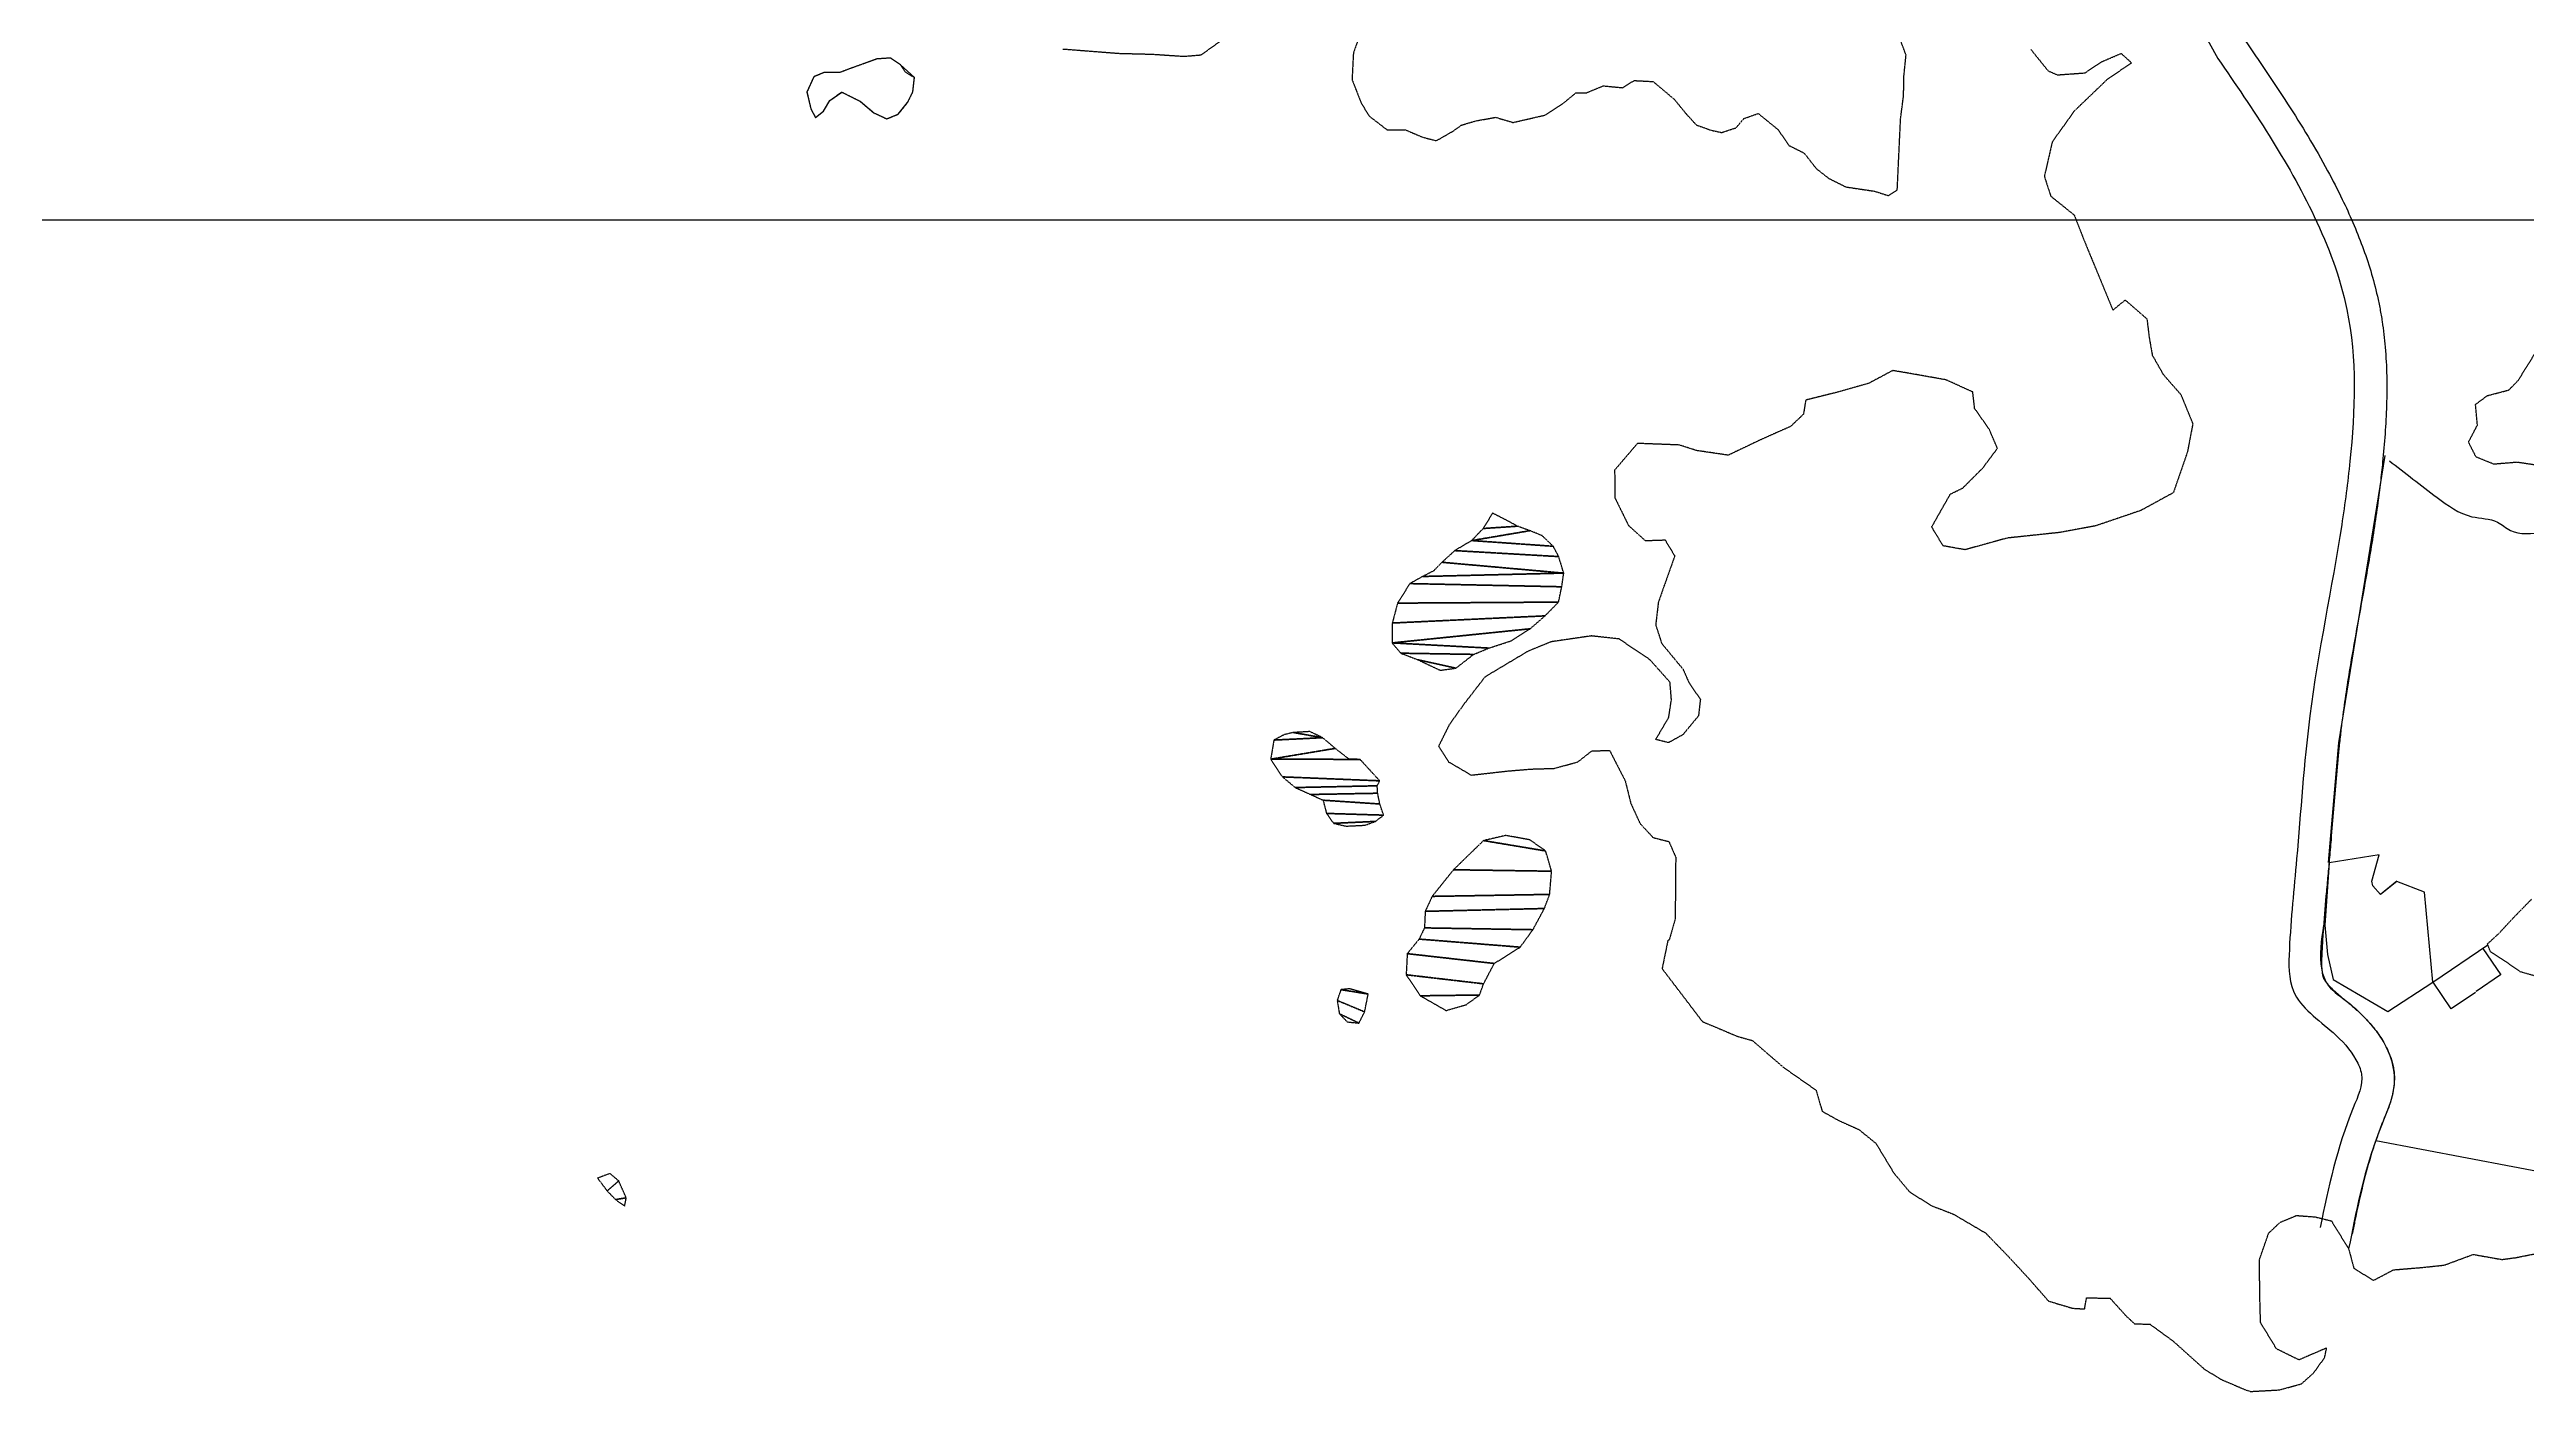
# Model space of a CAD drawing. Header units: metres. Extents: x 615331 to 657292, y 1301217 to 1321009.
# Drawn here: x 619941 to 621462, y 1309175 to 1309999 of the extents above; entities that cross this region are included whole.
import ezdxf

# ---------------------------------------------------------------- set-up
doc = ezdxf.new("R2010")
doc.units = ezdxf.units.M
doc.header["$PDMODE"] = 32
doc.header["$PDSIZE"] = 0.5
doc.linetypes.add('HIDDEN', pattern=[0.375, 0.25, -0.125])
for name, color, linetype in [('2', 1, 'Continuous'), ('3', 7, 'Continuous'), ('CIRCULO PI', 2, 'Continuous'), ('CVL_CUADCON_LIN', 8, 'Continuous')]:
    doc.layers.add(name, color=color, linetype=linetype)
doc.styles.get("Standard").update_dxf_attribs({"font": 'arial.ttf'})
doc.dimstyles.get("Standard").update_dxf_attribs({"dimtxt": 0.18, "dimasz": 0.18, "dimexe": 0.18, "dimexo": 0.0625, "dimgap": 0.09, "dimtad": 0, "dimtih": 1, "dimtoh": 1, "dimdec": 4, "dimzin": 0, "dimdsep": 46, "dimtxsty": 'Standard', "dimcen": 0.09, "dimadec": 0, "dimazin": 0, "dimtfac": 1, "dimtdec": 4, "dimtofl": 0, "dimtmove": 0, "dimatfit": 3, "dimfxl": 1, "dimtolj": 1, "dimtzin": 0, "dimarcsym": 0})
picture_1 = doc.add_image_def('image2.jpg', size_in_pixel=(1123, 633))

# ---------------------------------------------------------------- blocks, each defined once
blk = doc.blocks.new('*D45')
at = {"layer": 'CVL_CUADCON_LIN', "color": 0, "lineweight": -2, "ltscale": 0.5, "transparency": 16777216}
for p, q in [((621435.4, 1309446.9), (621446.5, 1309430.6)), ((621446.3, 1309430.6), (621431.4, 1309420.5)), ((621404.8, 1309426.1), (621415.9, 1309409.8)), ((621416, 1309410), (621430.9, 1309420.1))]:
    blk.add_line(p, q, dxfattribs=at)
at = {"layer": 'CVL_CUADCON_LIN', "color": 0, "ltscale": 0.5, "transparency": 16777216}
for points in [[(621446.3, 1309430.6), (621446.3, 1309430.6), (621446.4, 1309430.7)], [(621415.9, 1309410), (621416, 1309410), (621415.8, 1309409.9)]]:
    blk.add_solid(points, dxfattribs=at)
at = {"layer": 'Defpoints', "color": 0, "ltscale": 0.5, "transparency": 16777216}
for p in [(621435.4, 1309447), (621446.4, 1309430.7), (621404.8, 1309426.2)]:
    blk.add_point(p, dxfattribs=at)
at = {"layer": 'CVL_CUADCON_LIN', "color": 0, "ltscale": 0.5, "transparency": 16777216, "insert": (621431.1, 1309420.3), "char_height": 0.18, "attachment_point": 5}
blk.add_mtext('\\A1;37.0198', dxfattribs=at)

msp = doc.modelspace()

# ---------------------------------------------------------------- linework, layer by layer
at = {"layer": '2', "color": 1, "linetype": 'Continuous'}
msp.add_lwpolyline([(621261.09867, 1310014.4779), (621272.79342, 1309993.41353)], dxfattribs=at)
at = {"layer": '3', "color": 30, "linetype": 'HIDDEN'}
for points in [[(620750.08636, 1310019.88856), (620741.97036, 1309996.67356), (620741.14036, 1309980.40156), (620746.89536, 1309965.72956), (620751.81136, 1309957.90856), (620762.57336, 1309949.64656), (620774.00536, 1309949.52356), (620784.47036, 1309945.06956), (620792.87736, 1309942.87856), (620803.72836, 1309949.10056), (620808.26136, 1309952.45556), (620817.37536, 1309955.10156), (620829.28836, 1309957.27056), (620839.99336, 1309954.08956), (620859.75336, 1309958.63456), (620870.84636, 1309965.87656), (620878.64636, 1309972.31756), (620885.25036, 1309972.39356), (620895.36236, 1309976.57456), (620907.31336, 1309975.44056), (620914.37436, 1309979.84156), (620926.06636, 1309979.21256), (620939.14636, 1309968.18156), (620946.10236, 1309959.62256), (620952.53236, 1309952.58056), (620961.45936, 1309949.37956), (620968.07936, 1309947.93056), (620976.93636, 1309950.82756), (620981.69836, 1309956.47156), (620990.55236, 1309959.62256), (621002.85836, 1309949.59856), (621009.31836, 1309940.01756), (621018.77036, 1309935.29756), (621026.24536, 1309925.72756), (621033.93436, 1309919.71656), (621044.40836, 1309914.50056), (621061.96336, 1309911.90656), (621070.37636, 1309909.20756), (621075.92636, 1309912.57356), (621077.96636, 1309956.30256), (621079.83236, 1309970.80656), (621079.95836, 1309981.98856), (621081.32836, 1309995.47156), (621076.87436, 1310007.36356)], [(620563.63236, 1309999.20756), (620597.95336, 1309996.55056), (620618.53336, 1309996.02356), (620637.85236, 1309994.72056), (620648.51036, 1309995.60456), (620661.86336, 1310005.15856)], [(621157.99736, 1309998.88956), (621168.56136, 1309985.79656), (621174.17736, 1309983.32056), (621191.18136, 1309984.53056), (621201.77036, 1309991.51256), (621213.39736, 1309996.47356), (621219.81336, 1309990.70256), (621204.69136, 1309980.36556), (621184.59136, 1309961.07856), (621171.09236, 1309942.12156), (621166.25436, 1309920.97556), (621170.20336, 1309908.82456), (621184.55836, 1309897.29956), (621191.62236, 1309879.33956), (621208.34036, 1309838.87556), (621215.89036, 1309845.05956), (621229.23036, 1309833.52356), (621230.63036, 1309822.10556), (621232.53336, 1309811.20156), (621239.27236, 1309799.33556), (621250.08136, 1309787.00856), (621257.39836, 1309769.05156), (621254.04336, 1309751.48056), (621245.43636, 1309726.73456), (621225.49536, 1309715.83456), (621197.66336, 1309706.36856), (621175.61136, 1309702.30456), (621143.39236, 1309698.88756), (621117.56636, 1309691.73156), (621104.07736, 1309694.11856), (621097.08636, 1309705.72656), (621108.53936, 1309725.93156), (621116.11736, 1309729.57556), (621128.42236, 1309741.91256), (621137.42936, 1309753.95856), (621132.47036, 1309765.58956), (621123.43336, 1309778.44556), (621122.30136, 1309788.59656), (621105.96036, 1309796.03256), (621083.05336, 1309800.09056), (621073.12836, 1309801.75556), (621058.48536, 1309793.96556), (621040.00436, 1309788.67156), (621019.74236, 1309783.61256), (621018.31736, 1309774.95656), (621010.52836, 1309767.49856), (620991.82736, 1309759.15356), (620972.12236, 1309749.78156), (620952.78636, 1309752.60956), (620942.07936, 1309756.04456), (620916.41336, 1309757.02156), (620902.37736, 1309740.59856), (620902.57236, 1309723.57656), (620910.89336, 1309706.64656), (620921.15936, 1309697.36256), (620933.34736, 1309697.75656), (620939.30136, 1309687.91456), (620932.41136, 1309668.52456), (620929.21436, 1309659.34056), (620927.59336, 1309645.60056), (620931.27936, 1309634.20856), (620944.41436, 1309618.35056), (620948.06636, 1309610.00656), (620955.03936, 1309599.92256), (620953.88536, 1309589.74556), (620944.36536, 1309578.20256), (620935.53236, 1309573.27356), (620927.63536, 1309575.21556), (620935.60836, 1309588.77456), (620937.26136, 1309599.71956), (620936.37736, 1309610.38156), (620924.02736, 1309624.21556), (620905.08636, 1309636.95756), (620888.04736, 1309638.79556), (620863.44936, 1309635.21156), (620849.29136, 1309629.45956), (620822.80236, 1309613.65656), (620809.53636, 1309596.48056), (620800.78736, 1309584.18356), (620794.33236, 1309571.15056), (620800.28336, 1309561.56256), (620814.34736, 1309553.33856), (620836.92436, 1309555.88356), (620851.13536, 1309557.06256), (620865.35436, 1309557.47956), (620879.78736, 1309561.45556), (620888.34636, 1309568.16056), (620899.26436, 1309568.53856), (620908.87536, 1309549.84556), (620912.33736, 1309535.90956), (620918.06636, 1309523.52456), (620926.03836, 1309514.97656), (620935.71836, 1309512.54656), (620939.89236, 1309502.93856), (620939.56236, 1309465.07356), (620935.90136, 1309452.07356), (620935.13936, 1309452.06456), (620931.53036, 1309434.49056), (620956.28536, 1309401.99456), (620977.98036, 1309392.84156), (620986.89836, 1309390.40256), (621006.39436, 1309373.60056), (621026.10936, 1309359.85056), (621029.81336, 1309346.93456), (621040.03836, 1309341.20656), (621052.29336, 1309335.75656), (621062.80436, 1309327.23756), (621073.93736, 1309308.81556), (621083.46436, 1309297.49056), (621096.76936, 1309289.00356), (621110.29036, 1309283.82156), (621130.23636, 1309272.10756), (621144.11636, 1309257.78256), (621156.46036, 1309244.45656), (621168.81336, 1309230.36856), (621183.59636, 1309225.96356), (621190.96736, 1309225.53956), (621192.15836, 1309232.41356), (621206.64036, 1309232.07156), (621216.67336, 1309221.00556), (621221.55036, 1309216.48756), (621231.20736, 1309216.09056), (621245.29436, 1309205.83356), (621264.54236, 1309188.52056), (621275.28436, 1309182.03656), (621289.83336, 1309175.85056), (621292.89236, 1309174.86956), (621310.66136, 1309175.83456), (621324.08136, 1309179.54556), (621331.62436, 1309186.23856), (621338.37436, 1309195.71756), (621339.57736, 1309201.57556), (621322.64236, 1309194.26656), (621308.85036, 1309200.96956), (621299.01336, 1309217.11956), (621298.57636, 1309233.12256), (621298.31836, 1309255.73456), (621303.97336, 1309272.06156), (621311.00936, 1309278.74856), (621321.12136, 1309282.92956), (621332.56136, 1309282.04356), (621342.49536, 1309279.61656), (621353.10536, 1309262.45956), (621356.28936, 1309250.55256), (621368.31336, 1309243.06756), (621380.68536, 1309249.56156), (621398.44836, 1309251.03556), (621411.89336, 1309252.45956), (621429.59936, 1309259.01456), (621447.16036, 1309255.91156), (621455.52936, 1309257.02356), (621469.21536, 1309259.72156)], [(621474.10736, 1309742.81656), (621456.55136, 1309745.41056), (621442.34136, 1309744.23156), (621431.36836, 1309748.67956), (621426.69236, 1309757.77356), (621432.16036, 1309768.25456), (621430.99936, 1309780.94656), (621438.30336, 1309786.36556), (621451.47136, 1309789.81956), (621457.24636, 1309795.72956), (621468.22036, 1309813.38756)], [(621481.03036, 1309426.03556), (621458.34836, 1309432.63756), (621449.38736, 1309438.88756), (621440.17436, 1309444.88056), (621438.34136, 1309449.68756), (621445.38036, 1309456.11956), (621453.91036, 1309465.36556), (621465.45936, 1309477.18556)]]:
    msp.add_lwpolyline(points, dxfattribs=at)
for points, invisible_edges in [([(620433.21236, 1309987.29856), (620463.92236, 1309989.42856), (620457.77736, 1309993.67756), (620449.40236, 1309993.07356)], 1), ([(620472.39336, 1309981.64856), (620410.66436, 1309982.21256), (620406.45436, 1309972.76256), (620471.47636, 1309972.99856)], 5), ([(620467.02236, 1309984.88956), (620426.38436, 1309984.67956), (620410.66436, 1309982.21256), (620472.39336, 1309981.64856)], 7), ([(620410.66436, 1309982.21256), (620426.38436, 1309984.67956), (620416.98536, 1309984.82556)], 1), ([(620463.92236, 1309989.42856), (620433.21236, 1309987.29856), (620426.38436, 1309984.67956), (620467.02236, 1309984.88956)], 5), ([(620471.47636, 1309972.99856), (620406.45436, 1309972.76256), (620427.79136, 1309972.75256), (620468.25036, 1309966.35456)], 7), ([(620408.85936, 1309962.37256), (620420.48436, 1309967.58756), (620427.79136, 1309972.75256), (620406.45436, 1309972.76256)], 5), ([(620420.48436, 1309967.58756), (620408.85936, 1309962.37256), (620411.71436, 1309957.06956), (620416.49636, 1309960.93556)], 1), ([(620468.25036, 1309966.35456), (620427.79136, 1309972.75256), (620439.28636, 1309967.04056), (620447.49436, 1309960.01956)], 9), ([(620468.25036, 1309966.35456), (620447.49436, 1309960.01956), (620455.41136, 1309956.29856), (620462.49036, 1309959.17456)], 1)]:
    msp.add_3dface(points, dxfattribs=dict(at, invisible_edges=invisible_edges))
at = {"layer": 'CIRCULO PI'}
msp.add_lwpolyline([(619191.41344, 1312074.43817), (622881.24082, 1312074.43817), (622881.24082, 1309894.16378), (619191.41344, 1309894.16378)], close=True, dxfattribs=at)
at = {"layer": 'CVL_CUADCON_LIN', "color": 6, "ltscale": 0.5, "flags": 128}
for points in [[(620449.40236, 1309993.07356), (620433.21236, 1309987.29856), (620426.38436, 1309984.67956), (620416.98536, 1309984.82556), (620410.66436, 1309982.21256), (620406.45436, 1309972.76256), (620408.85936, 1309962.37256), (620411.71436, 1309957.06956), (620416.49636, 1309960.93556), (620420.48436, 1309967.58756), (620427.79136, 1309972.75256), (620439.28636, 1309967.04056), (620447.49436, 1309960.01956), (620455.41136, 1309956.29856), (620462.49036, 1309959.17456), (620468.25036, 1309966.35456), (620471.47636, 1309972.99856), (620472.39336, 1309981.64856), (620463.92236, 1309989.42856), (620457.77736, 1309993.67756)], [(621371.7774, 1309504.43153), (621341.0672, 1309499.52298), (621338.45371, 1309461.11179), (621340.0692, 1309443.27482), (621343.55253, 1309427.86357), (621377.19692, 1309408.24076), (621404.76414, 1309426.18506), (621399.61904, 1309481.38948), (621382.70143, 1309488.10025), (621372.68716, 1309479.98394), (621367.98677, 1309485.43796), (621367.26906, 1309488.24774)]]:
    msp.add_lwpolyline(points, close=True, dxfattribs=at)
at = {"layer": 'CVL_CUADCON_LIN', "color": 3, "ltscale": 0.5, "flags": 128}
for points in [[(621375.39048, 1309749.52424), (621346.85528, 1309573.18909), (621340.514, 1309499.61047)], [(621341.0672, 1309499.52298), (621338.45371, 1309461.11179)], [(621367.26906, 1309488.24774), (621371.7774, 1309504.43153), (621341.0672, 1309499.52298)], [(621372.68716, 1309479.98394), (621367.98677, 1309485.43796), (621367.26906, 1309488.24774)], [(621382.70072, 1309488.11651), (621372.68716, 1309479.98394)], [(621399.61904, 1309481.38948), (621382.70143, 1309488.10025)], [(621338.4599, 1309461.20273), (621340.0692, 1309443.27482)], [(621340.0692, 1309443.27482), (621343.55253, 1309427.86357)]]:
    msp.add_lwpolyline(points, dxfattribs=at)
at = {"layer": 'CVL_CUADCON_LIN', "color": 2, "ltscale": 0.5, "flags": 128}
for points in [[(621404.76414, 1309426.18506), (621399.61904, 1309481.38948)], [(621343.55253, 1309427.86357), (621377.19692, 1309408.24076)], [(621377.19692, 1309408.24076), (621404.76414, 1309426.18506)]]:
    msp.add_lwpolyline(points, dxfattribs=at)
at = {"layer": 'CVL_CUADCON_LIN', "color": 6, "ltscale": 0.5, "flags": 128}
for points in [[(621404.76414, 1309426.18506), (621438.55118, 1309449.13732)], [(621369.75339, 1309328.92655), (621481.87536, 1309307.63656)]]:
    msp.add_lwpolyline(points, dxfattribs=at)
at = {"layer": 'CVL_CUADCON_LIN', "color": 6, "ltscale": 0.5}
msp.add_spline([(621272.79342, 1309993.41353), (621332.01487, 1309896.37779), (621352.01921, 1309839.27838), (621353.90324, 1309746.20905), (621348.82999, 1309707.09295), (621329.26211, 1309589.74454), (621321.16408, 1309501.8375), (621316.69162, 1309446.28042), (621319.24725, 1309420.73692), (621343.52597, 1309395.19342), (621357.58202, 1309378.59016), (621360.95273, 1309369.73355), (621355.92778, 1309349.0159), (621335.60479, 1309275.63705)], degree=3, dxfattribs=at)
msp.add_open_spline([(621289.32472, 1310004.72324), (621298.09229, 1309991.90776), (621306.95971, 1309978.95038), (621324.17304, 1309952.32714), (621332.51967, 1309938.66005), (621343.32878, 1309918.66286), (621346.3328, 1309912.81513), (621351.44917, 1309902.20097), (621353.61692, 1309897.47088), (621357.75047, 1309887.8552), (621359.7151, 1309882.97172), (621365.2184, 1309868.09645), (621368.36806, 1309857.87846), (621371.34345, 1309844.79281), (621371.88395, 1309842.19207), (621372.86285, 1309836.99399), (621373.30288, 1309834.39342), (621374.48451, 1309826.59136), (621375.08771, 1309821.38963), (621376.55907, 1309804.20687), (621376.74217, 1309792.26749), (621376.02891, 1309768.67555), (621375.1322, 1309757.02111), (621373.54926, 1309741.39383), (621373.08841, 1309737.21656), (621372.10054, 1309728.88585), (621371.57368, 1309724.7351), (621370.27042, 1309715.05077), (621369.47007, 1309709.52678), (621366.92721, 1309693.00155), (621365.04994, 1309682.0894), (621360.1179, 1309654.38529), (621356.99209, 1309637.70956), (621353.26975, 1309615.51727), (621352.36518, 1309609.89935), (621350.70284, 1309598.89291), (621349.94084, 1309593.50366), (621348.85596, 1309585.08013), (621348.48564, 1309582.03275), (621347.78004, 1309575.91261), (621347.44502, 1309572.84217), (621346.4841, 1309563.60391), (621345.90243, 1309557.40914), (621344.25936, 1309538.74987), (621343.30068, 1309526.21084), (621341.93223, 1309509.54469), (621341.58684, 1309505.43196), (621341.06175, 1309499.44894), (621340.8942, 1309497.58014), (621340.55618, 1309493.86118), (621340.38558, 1309492.00863), (621339.87308, 1309486.467), (621339.53052, 1309482.794), (621338.53177, 1309471.79953), (621337.90485, 1309464.5033), (621337.26301, 1309455.19566), (621337.13798, 1309453.26002), (621336.92192, 1309449.62777), (621336.82858, 1309447.93306), (621336.71141, 1309445.59555), (621336.68039, 1309444.95609), (621336.59659, 1309443.12964), (621336.55027, 1309441.97102), (621336.46738, 1309438.97181), (621336.46247, 1309437.22729), (621336.58083, 1309434.13059), (621336.70521, 1309432.78048), (621337.00508, 1309430.84831), (621337.15925, 1309430.15993), (621337.37774, 1309429.39959), (621337.4404, 1309429.20518), (621337.54818, 1309428.90073), (621337.59393, 1309428.78161), (621337.6722, 1309428.59128), (621337.70529, 1309428.51517), (621337.78182, 1309428.34829), (621337.82386, 1309428.26092), (621337.96295, 1309427.98597), (621338.07303, 1309427.78544), (621338.49306, 1309427.08475), (621338.88629, 1309426.5125), (621339.92522, 1309425.20607), (621340.57032, 1309424.47336), (621342.10632, 1309422.88396), (621342.99649, 1309422.02774), (621344.98834, 1309420.21506), (621346.08961, 1309419.25863), (621348.88739, 1309416.88719), (621350.65503, 1309415.43231), (621353.49119, 1309413.05382), (621354.48665, 1309412.21112), (621356.32957, 1309410.61329), (621357.17315, 1309409.86775), (621358.85353, 1309408.34149), (621359.693, 1309407.5589), (621362.20242, 1309405.14361), (621363.86391, 1309403.4431), (621367.52103, 1309399.36328), (621369.49703, 1309396.91899), (621371.98247, 1309393.36832), (621372.59796, 1309392.44552), (621373.84413, 1309390.47505), (621374.47116, 1309389.42476), (621375.68222, 1309387.26273), (621376.29168, 1309386.10643), (621377.61599, 1309383.3367), (621378.32437, 1309381.6792), (621379.59424, 1309378.0415), (621380.15699, 1309376.05916), (621380.67287, 1309373.28485), (621380.77306, 1309372.66103), (621380.93876, 1309371.42747), (621381.00515, 1309370.81527), (621381.15835, 1309368.99684), (621381.19909, 1309367.80911), (621381.17219, 1309364.63637), (621381.00149, 1309362.72102), (621380.47226, 1309359.12432), (621380.11431, 1309357.44157), (621379.30549, 1309354.28951), (621378.8544, 1309352.81933), (621377.92401, 1309350.0614), (621377.44437, 1309348.77331), (621376.25907, 1309345.73219), (621375.56494, 1309344.08024), (621374.78182, 1309342.1957), (621374.62092, 1309341.80763), (621374.15752, 1309340.68135), (621373.85473, 1309339.93341), (621373.25732, 1309338.43404), (621372.96332, 1309337.68413), (621372.0949, 1309335.43349), (621371.53408, 1309333.93187), (621369.90184, 1309329.42182), (621368.88062, 1309326.40819), (621365.98542, 1309317.33487), (621364.27995, 1309311.24216), (621360.55189, 1309296.57149), (621358.65768, 1309287.93097), (621356.26934, 1309276.60993), (621355.74216, 1309274.08428), (621355.21207, 1309271.54457)], degree=3, knots=[0, 0, 0, 0, 46.4682576466, 46.4682576466, 92.9365152932, 92.9365152932, 111.7075027908, 111.7075027908, 126.3900302105, 126.3900302105, 141.0725576303, 141.0725576303, 170.4376124698, 170.4376124698, 177.6469901651, 177.6469901651, 184.8563678604, 184.8563678604, 199.2751232509, 199.2751232509, 232.570742322, 232.570742322, 265.8663613932, 265.8663613932, 278.1049774311, 278.1049774311, 290.3435934691, 290.3435934691, 306.7428918047, 306.7428918047, 339.5414884758, 339.5414884758, 390.641139983, 390.641139983, 408.016413929, 408.016413929, 424.7434200167, 424.7434200167, 434.192169188, 434.192169188, 443.6409183593, 443.6409183593, 462.5384167019, 462.5384167019, 500.3334133871, 500.3334133871, 512.7086141771, 512.7086141771, 518.3406124369, 518.3406124369, 523.9726106967, 523.9726106967, 535.2366072164, 535.2366072164, 557.7646002557, 557.7646002557, 563.6579719673, 563.6579719673, 568.7792163325, 568.7792163325, 570.6912379272, 570.6912379272, 574.3714789141, 574.3714789141, 580.652431542, 580.652431542, 586.9333841698, 586.9333841698, 591.6661665099, 591.6661665099, 593.5618221599, 593.5618221599, 595.0075989359, 595.0075989359, 596.1197496564, 596.1197496564, 597.2319003769, 597.2319003769, 599.456201818, 599.456201818, 604.3483865177, 604.3483865177, 609.2405712174, 609.2405712174, 614.1327559171, 614.1327559171, 619.0249406169, 619.0249406169, 625.6806732445, 625.6806732445, 629.1322247862, 629.1322247862, 631.9489336964, 631.9489336964, 634.7656426065, 634.7656426065, 640.3990604268, 640.3990604268, 647.4369735074, 647.4369735074, 649.8237627019, 649.8237627019, 652.4047006226, 652.4047006226, 654.9856385432, 654.9856385432, 658.1572894057, 658.1572894057, 661.3289402681, 661.3289402681, 662.2108439342, 662.2108439342, 663.0927476003, 663.0927476003, 664.8565549326, 664.8565549326, 667.9391653774, 667.9391653774, 671.0217758223, 671.0217758223, 674.1043862672, 674.1043862672, 677.1869967121, 677.1869967121, 681.8599903018, 681.8599903018, 683.1211562616, 683.1211562616, 685.643488181, 685.643488181, 688.1658201005, 688.1658201005, 693.2104839395, 693.2104839395, 703.2998116175, 703.2998116175, 723.4784669734, 723.4784669734, 751.3520115235, 751.3520115235, 759.300924311, 759.300924311, 759.300924311, 759.300924311], dxfattribs=at)
at = {"layer": 'CVL_CUADCON_LIN', "color": 3, "ltscale": 0.5}
for points in [[(621378.12478, 1309746.37471), (621407.38734, 1309723.85859), (621428.77139, 1309712.03761), (621444.52814, 1309708.66021), (621452.40651, 1309703.59411), (621472.66529, 1309702.46825), (621499.67677, 1309701.90532)], [(621337.68683, 1309461.1691), (621336.63662, 1309433.74771), (621339.66204, 1309425.54298), (621350.97359, 1309415.16018), (621362.9944, 1309404.30178), (621375.94544, 1309386.7411), (621381.00127, 1309363.09162), (621376.15917, 1309345.52427), (621369.75339, 1309328.92655), (621353.10536, 1309262.45956)]]:
    msp.add_spline(points, degree=3, dxfattribs=at)

# ---------------------------------------------------------------- dimensions: what is measured, and where the dimension line sits
dim = msp.add_aligned_dim(p1=(621404.76414, 1309426.18506), p2=(621435.38644, 1309446.98745), distance=-19.67028, dimstyle='Standard', dxfattribs=at)
dim.commit()
dim.dimension.update_dxf_attribs({"geometry": '*D45', "text_midpoint": (621431.12854, 1309420.31524)})

# ---------------------------------------------------------------- pictures from other files: only their frames are drawn
at = {"layer": 'CIRCULO PI'}
image = msp.add_image(picture_1, insert=(619191.41344, 1309894.16378), size_in_units=(3689.82738, 2079.84037), dxfattribs=at)
image.dxf.flags = 7

# ---------------------------------------------------------------- meshes
at = {"layer": '3', "color": 30, "linetype": 'HIDDEN'}
mesh = msp.add_polyface(dxfattribs=at)
corners = [(620842.74236, 1309706.17656), (620821.65936, 1309704.77356), (620850.38336, 1309703.42956), (620814.59236, 1309697.35856), (620864.67536, 1309693.86056), (620868.02036, 1309687.52756), (620804.21236, 1309691.19256), (620871.13436, 1309677.38056), (620796.38136, 1309684.02656), (620784.49336, 1309675.31056), (620869.91736, 1309668.98456), (620776.64336, 1309670.93956), (620867.94536, 1309659.56856), (620769.09736, 1309658.94656), (620859.61336, 1309651.12856), (620765.87236, 1309646.72556), (620850.51636, 1309643.19156), (620765.69636, 1309634.52456), (620825.18036, 1309631.34056), (620815.80236, 1309627.46856), (620771.07336, 1309628.20456), (620804.93036, 1309619.01256), (620781.51736, 1309624.20356), (620834.83736, 1309710.44856), (620857.77236, 1309700.42556), (620838.62036, 1309635.74556), (620795.28236, 1309617.68156), (620791.07936, 1309678.65556), (620827.44336, 1309714.21456)]
mesh.append_faces([[corners[k] for k in face] for face in [(1, 0, 23, 28), (21, 22, 26)]], dxfattribs={"vtx0": -1, "color": 30})
mesh.append_faces([[corners[k] for k in face] for face in [(2, 3, 4, 24), (16, 17, 18, 25)]], dxfattribs={"vtx0": -1, "vtx1": -1, "color": 30})
mesh.append_faces([[corners[k] for k in face] for face in [(0, 1, 3, 2), (4, 3, 6, 5), (5, 6, 8, 7), (7, 9, 11, 10), (10, 11, 13, 12), (12, 13, 15, 14), (14, 15, 17, 16), (18, 17, 20, 19), (19, 20, 22, 21)]], dxfattribs={"vtx0": -1, "vtx2": -1, "color": 30})
mesh.append_faces([[corners[k] for k in face] for face in [(7, 8, 27, 9)]], dxfattribs={"vtx0": -1, "vtx3": -1, "color": 30})
mesh = msp.add_polyface(dxfattribs=at)
corners = [(620723.12336, 1309576.30656), (620705.06036, 1309579.49656), (620693.14736, 1309574.84656), (620730.78936, 1309569.74556), (620691.18936, 1309563.14256), (620746.07936, 1309562.97956), (620758.10736, 1309549.83856), (620698.37436, 1309552.25856), (620756.60236, 1309546.77856), (620706.29436, 1309545.69956), (620756.88636, 1309542.20556), (620715.72336, 1309541.43856), (620758.19936, 1309535.60556), (620723.36936, 1309537.92756), (620760.53036, 1309528.75756), (620725.45436, 1309529.80756), (620755.47236, 1309524.91356), (620729.81336, 1309523.73456), (620749.13436, 1309522.58556), (620737.44836, 1309522.00356), (620699.47836, 1309578.19056), (620715.22136, 1309580.06856), (620739.21736, 1309563.19056)]
mesh.append_faces([[corners[k] for k in face] for face in [(1, 0, 21), (16, 17, 19, 18)]], dxfattribs={"vtx0": -1, "color": 30})
mesh.append_faces([[corners[k] for k in face] for face in [(3, 4, 5, 22)]], dxfattribs={"vtx0": -1, "vtx1": -1, "color": 30})
mesh.append_faces([[corners[k] for k in face] for face in [(0, 2, 4, 3), (5, 4, 7, 6), (6, 7, 9, 8), (8, 9, 11, 10), (10, 11, 13, 12), (12, 13, 15, 14), (14, 15, 17, 16)]], dxfattribs={"vtx0": -1, "vtx2": -1, "color": 30})
mesh.append_faces([[corners[k] for k in face] for face in [(0, 1, 20, 2)]], dxfattribs={"vtx0": -1, "vtx3": -1, "color": 30})
mesh = msp.add_polyface(dxfattribs=at)
corners = [(620860.03136, 1309506.76256), (620821.87336, 1309513.13056), (620863.66936, 1309494.33056), (620803.43736, 1309495.22256), (620862.48936, 1309480.08956), (620790.32736, 1309478.87356), (620859.24136, 1309471.42756), (620786.06636, 1309469.69656), (620852.21036, 1309458.42056), (620785.62336, 1309459.52656), (620844.40136, 1309447.69656), (620782.36436, 1309452.64356), (620828.45536, 1309437.68356), (620775.05236, 1309443.70156), (620821.92936, 1309425.18856), (620774.37336, 1309430.73456), (620819.43236, 1309418.30956), (620783.09636, 1309417.82756), (620811.33836, 1309412.41356), (620798.90936, 1309408.77656), (620835.57536, 1309516.26656), (620850.33136, 1309513.56356)]
mesh.append_faces([[corners[k] for k in face] for face in [(1, 0, 21, 20), (16, 17, 19, 18)]], dxfattribs={"vtx0": -1, "color": 30})
mesh.append_faces([[corners[k] for k in face] for face in [(0, 1, 3, 2), (2, 3, 5, 4), (4, 5, 7, 6), (6, 7, 9, 8), (8, 9, 11, 10), (10, 11, 13, 12), (12, 13, 15, 14), (14, 15, 17, 16)]], dxfattribs={"vtx0": -1, "vtx2": -1, "color": 30})
mesh = msp.add_polyface(dxfattribs=at)
corners = [(620751.07036, 1309418.89656), (620734.28136, 1309421.58656), (620748.85336, 1309407.95356), (620732.03636, 1309414.96456), (620745.33936, 1309401.06856), (620733.35936, 1309406.83956), (620738.22036, 1309401.78656), (620739.61436, 1309422.12856)]
mesh.append_faces([[corners[k] for k in face] for face in [(1, 0, 7), (4, 5, 6)]], dxfattribs={"vtx0": -1, "color": 30})
mesh.append_faces([[corners[k] for k in face] for face in [(0, 1, 3, 2), (2, 3, 5, 4)]], dxfattribs={"vtx0": -1, "vtx2": -1, "color": 30})
mesh = msp.add_polyface(dxfattribs=at)
corners = [(620290.83436, 1309304.16656), (620283.75936, 1309298.02156), (620295.47536, 1309293.77456), (620288.87536, 1309292.71656), (620285.46936, 1309308.70756), (620294.49136, 1309288.68556), (620277.86336, 1309305.86456)]
mesh.append_faces([[corners[k] for k in face] for face in [(1, 0, 4, 6), (2, 3, 5)]], dxfattribs={"vtx0": -1, "color": 30})
mesh.append_faces([[corners[k] for k in face] for face in [(0, 1, 3, 2)]], dxfattribs={"vtx0": -1, "vtx2": -1, "color": 30})

doc.saveas('drawing.dxf')
